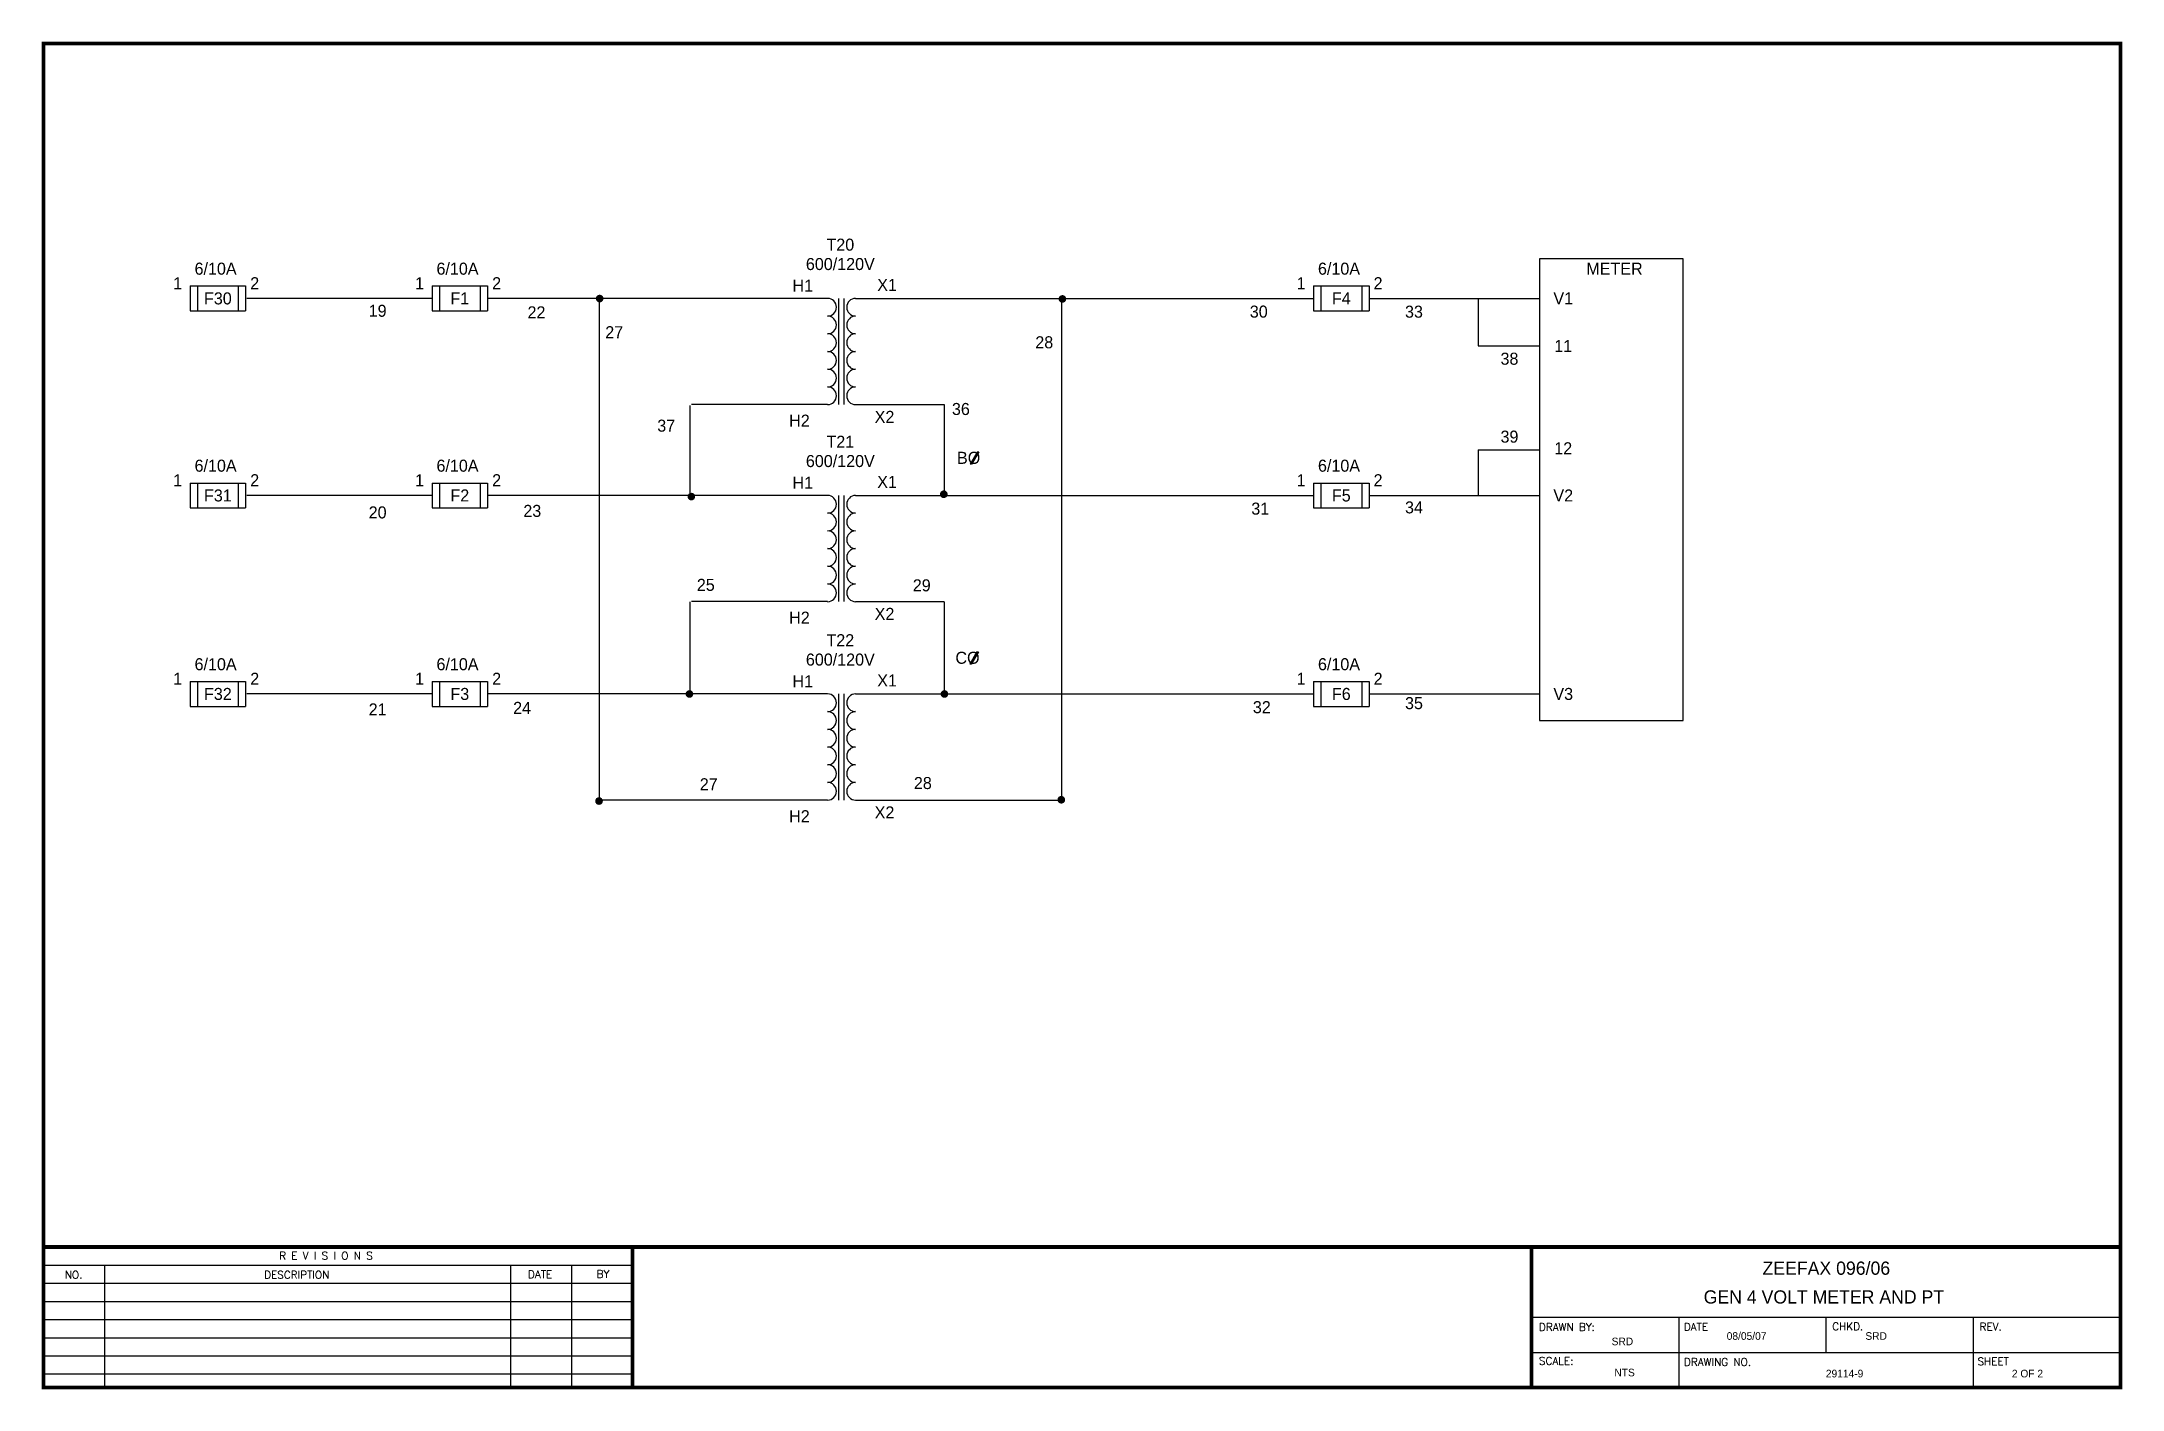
# Model space of a CAD drawing. Extents: x 0 to 34, y 0 to 22.
import ezdxf
from ezdxf.enums import TextEntityAlignment as Align

# ---------------------------------------------------------------- set-up
doc = ezdxf.new("R2010")
doc.units = 0
doc.header["$MEASUREMENT"] = 0
doc.layers.get('0').update_dxf_attribs({"linetype": 'CONTINUOUS'})
doc.layers.add('D', color=3, linetype='CONTINUOUS')
doc.layers.add('DRAWING', color=7, linetype='CONTINUOUS')
doc.styles.add('A1', font='A1.shx')
doc.styles.add('ARCH', font='arch.shx')
doc.styles.add('ROMAND', font='ROMAND.shx')
doc.styles.get("Standard").update_dxf_attribs({"font": 'shadow.shx'})

# ---------------------------------------------------------------- blocks, each defined once
blk = doc.blocks.new('C_phase')
h = blk.add_hatch(color=256)
h.paths.add_polyline_path([(0.099, -0.026), (0.107, -0.026), (0.144, 0.038), (0.136, 0.038)], flags=16)
h.paths.add_polyline_path([(0.013, -0.043), (0.168, -0.043), (0.168, 0.054), (0.013, 0.054)], flags=9)
for p, q in [((0.136, 0.038), (0.099, -0.026)), ((0.144, 0.038), (0.107, -0.026)), ((0.136, 0.038), (0.144, 0.038)), ((0.107, -0.026), (0.099, -0.026))]:
    blk.add_line(p, q)
blk.add_text('CO', height=0.0625).set_placement((0.025, -0.025))
blk = doc.blocks.new('B_phase')
h = blk.add_hatch(color=256)
h.paths.add_polyline_path([(0.094, -0.031), (0.101, -0.031), (0.139, 0.033), (0.131, 0.033)], flags=16)
h.paths.add_polyline_path([(0.01, -0.048), (0.158, -0.048), (0.158, 0.049), (0.01, 0.049)], flags=9)
for p, q in [((0.131, 0.033), (0.094, -0.031)), ((0.139, 0.033), (0.101, -0.031)), ((0.131, 0.033), (0.139, 0.033)), ((0.101, -0.031), (0.094, -0.031))]:
    blk.add_line(p, q)
blk.add_text('BO', height=0.0625).set_placement((0.025, -0.03))

msp = doc.modelspace()

# ---------------------------------------------------------------- linework, layer by layer
at = {"color": 7}
for p, q in [((0, 2.3), (0, 0)), ((0, 2.003), (9.642, 2.003)), ((0, 1.706), (9.642, 1.706)), ((1, 2.003), (1, 0)), ((7.642, 2.003), (7.642, 0)), ((8.642, 2.003), (8.642, 0)), ((0, 1.409), (9.642, 1.409)), ((0, 1.112), (9.642, 1.112)), ((24.358, 1.15), (34, 1.15)), ((26.769, 1.15), (26.769, 0)), ((29.179, 1.15), (29.179, 0.575)), ((31.59, 1.15), (31.59, 0)), ((0, 0.815), (9.642, 0.815)), ((0, 0.518), (9.642, 0.518)), ((24.358, 0.575), (34, 0.575)), ((0, 0.221), (9.642, 0.221))]:
    msp.add_line(p, q, dxfattribs=at)
at = {"color": 7, "const_width": 0.0625}
msp.add_lwpolyline([(34, 0), (34, 22), (0, 22), (0, 0)], close=True, dxfattribs=at)
for points in [[(9.073, 17.825, 1), (9.135, 17.825, 1)], [(16.648, 17.819, 1), (16.71, 17.819, 1)], [(14.706, 14.622, 1), (14.769, 14.622, 1)], [(10.574, 14.583, 1), (10.636, 14.583, 1)], [(10.542, 11.352, 1), (10.605, 11.352, 1)], [(14.717, 11.352, 1), (14.779, 11.352, 1)], [(9.062, 9.6, 1), (9.125, 9.6, 1)], [(16.63, 9.621, 1), (16.693, 9.621, 1)]]:
    msp.add_lwpolyline(points, format="xyb", close=True, dxfattribs=at)
for points in [[(0, 2.3), (34, 2.3)], [(9.642, 2.3), (9.642, 0)], [(24.358, 0), (24.358, 2.3)]]:
    msp.add_lwpolyline(points, dxfattribs=at)
at = {"layer": 'D', "color": 7}
for p, q in [((16.665, 17.83), (16.665, 9.62)), ((23.484, 17.825), (23.484, 17.049)), ((23.484, 17.049), (24.487, 17.049)), ((10.581, 16.073), (10.581, 14.589)), ((23.484, 15.347), (23.484, 14.603)), ((23.484, 15.347), (24.487, 15.347)), ((10.581, 12.858), (10.581, 11.349)), ((14.742, 12.86), (14.742, 11.352))]:
    msp.add_line(p, q, dxfattribs=at)
msp.add_lwpolyline([(26.842, 18.476), (24.487, 18.476), (24.487, 10.917), (26.842, 10.917)], close=True, dxfattribs=at)
at = {"layer": 'DRAWING', "color": 7}
for p, q in [((2.4, 18.031), (3.308, 18.031)), ((2.4, 18.031), (2.4, 17.625)), ((2.52, 18.031), (2.52, 17.625)), ((3.189, 18.031), (3.189, 17.625)), ((3.308, 18.031), (3.308, 17.625)), ((6.361, 17.828), (3.326, 17.828)), ((6.361, 18.031), (7.268, 18.031)), ((6.361, 18.031), (6.361, 17.625)), ((6.48, 18.031), (6.48, 17.625)), ((7.149, 18.031), (7.149, 17.625)), ((7.268, 18.031), (7.268, 17.625)), ((12.836, 17.828), (7.28, 17.828)), ((9.096, 17.825), (9.096, 9.617)), ((13.021, 16.089), (13.021, 17.828)), ((13.109, 16.089), (13.109, 17.828)), ((13.294, 17.828), (15.913, 17.828)), ((13.868, 17.828), (20.791, 17.828)), ((20.791, 18.031), (20.791, 17.625)), ((20.791, 18.031), (21.699, 18.031)), ((20.91, 18.031), (20.91, 17.625)), ((21.579, 18.031), (21.579, 17.625)), ((21.699, 18.031), (21.699, 17.625)), ((21.699, 17.828), (24.487, 17.828)), ((2.4, 17.625), (3.308, 17.625)), ((6.361, 17.625), (7.268, 17.625)), ((20.791, 17.625), (21.699, 17.625)), ((12.836, 16.089), (10.607, 16.089)), ((13.294, 16.089), (14.746, 16.089)), ((14.746, 16.089), (14.746, 14.604)), ((2.4, 14.805), (3.308, 14.805)), ((2.4, 14.805), (2.4, 14.399)), ((2.52, 14.805), (2.52, 14.399)), ((3.189, 14.805), (3.189, 14.399)), ((3.308, 14.805), (3.308, 14.399)), ((6.361, 14.805), (6.361, 14.399)), ((6.361, 14.805), (7.268, 14.805)), ((6.48, 14.805), (6.48, 14.399)), ((7.149, 14.805), (7.149, 14.399)), ((7.268, 14.805), (7.268, 14.399)), ((20.791, 14.805), (20.791, 14.399)), ((20.791, 14.805), (21.699, 14.805)), ((20.91, 14.805), (20.91, 14.399)), ((21.579, 14.805), (21.579, 14.399)), ((21.699, 14.805), (21.699, 14.399)), ((2.4, 14.399), (3.308, 14.399)), ((6.361, 14.602), (3.326, 14.602)), ((6.361, 14.399), (7.268, 14.399)), ((12.836, 14.602), (7.28, 14.602)), ((13.021, 12.864), (13.021, 14.602)), ((13.109, 12.864), (13.109, 14.602)), ((13.294, 14.602), (15.913, 14.602)), ((13.868, 14.602), (20.791, 14.602)), ((20.791, 14.399), (21.699, 14.399)), ((21.699, 14.602), (24.487, 14.602)), ((12.836, 12.864), (10.607, 12.864)), ((13.294, 12.864), (14.746, 12.864)), ((2.4, 11.556), (2.4, 11.15)), ((2.4, 11.556), (3.308, 11.556)), ((2.52, 11.556), (2.52, 11.15)), ((3.189, 11.556), (3.189, 11.15)), ((3.308, 11.556), (3.308, 11.15)), ((6.361, 11.353), (3.326, 11.353)), ((6.361, 11.556), (7.268, 11.556)), ((6.361, 11.556), (6.361, 11.15)), ((6.48, 11.556), (6.48, 11.15)), ((7.149, 11.556), (7.149, 11.15)), ((7.268, 11.556), (7.268, 11.15)), ((12.836, 11.353), (7.28, 11.353)), ((13.021, 9.614), (13.021, 11.353)), ((13.109, 9.614), (13.109, 11.353)), ((13.294, 11.353), (15.913, 11.353)), ((13.868, 11.353), (20.791, 11.353)), ((20.791, 11.556), (21.699, 11.556)), ((20.791, 11.556), (20.791, 11.15)), ((20.91, 11.556), (20.91, 11.15)), ((21.579, 11.556), (21.579, 11.15)), ((21.699, 11.556), (21.699, 11.15)), ((21.699, 11.353), (24.487, 11.353)), ((2.4, 11.15), (3.308, 11.15)), ((6.361, 11.15), (7.268, 11.15)), ((20.791, 11.15), (21.699, 11.15)), ((12.836, 9.614), (9.095, 9.614)), ((13.294, 9.614), (16.671, 9.614))]:
    msp.add_line(p, q, dxfattribs=at)
for centre, start, end in [((12.836, 17.683), 270, 90), ((13.294, 17.683), 90, 270), ((12.836, 17.393), 270, 90), ((13.294, 17.393), 90, 270), ((12.836, 17.103), 270, 90), ((13.294, 17.103), 90, 270), ((12.836, 16.813), 270, 90), ((13.294, 16.813), 90, 270), ((12.836, 16.523), 270, 90), ((12.836, 16.234), 270, 90), ((13.294, 16.523), 90, 270), ((13.294, 16.234), 90, 270), ((12.836, 14.457), 270, 90), ((12.836, 14.168), 270, 90), ((13.294, 14.457), 90, 270), ((13.294, 14.168), 90, 270), ((12.836, 13.878), 270, 90), ((13.294, 13.878), 90, 270), ((12.836, 13.588), 270, 90), ((13.294, 13.588), 90, 270), ((12.836, 13.298), 270, 90), ((13.294, 13.298), 90, 270), ((12.836, 13.008), 270, 90), ((13.294, 13.008), 90, 270), ((12.836, 11.208), 270, 90), ((13.294, 11.208), 90, 270), ((12.836, 10.918), 270, 90), ((13.294, 10.918), 90, 270), ((12.836, 10.628), 270, 90), ((13.294, 10.628), 90, 270), ((12.836, 10.338), 270, 90), ((13.294, 10.338), 90, 270), ((12.836, 10.049), 270, 90), ((12.836, 9.759), 270, 90), ((13.294, 10.049), 90, 270), ((13.294, 9.759), 90, 270)]:
    msp.add_arc(centre, 0.145, start, end, dxfattribs=at)

# ---------------------------------------------------------------- block references
at = {"layer": 'DRAWING', "color": 7, "xscale": 3.152665567695196, "yscale": 3.152665567695196, "zscale": 3.152665567695196}
for name, p in [('B_phase', (14.875, 15.214)), ('C_phase', (14.849, 11.925))]:
    msp.add_blockref(name, p, dxfattribs=at)

# ---------------------------------------------------------------- texts
at = {"color": 7}
for s, style, p in [('R E V I S I O N S', 'ROMAND', (3.857, 2.094)), ('NO.', 'ROMAND', (0.348, 1.782)), ('DESCRIPTION', 'ROMAND', (3.613, 1.782)), ('DATE', 'ROMAND', (7.931, 1.79)), ('BY', 'ROMAND', (9.055, 1.795)), ('DRAWN BY:', 'ROMAND', (24.481, 0.926)), ('DATE', 'ROMAND', (26.852, 0.93)), ('CHKD.', 'ROMAND', (29.281, 0.937)), ('REV.', 'ROMAND', (31.694, 0.932)), ('SRD', 'ARCH', (25.67, 0.691)), ('08/05/07', 'ARCH', (27.554, 0.78)), ('SRD', 'ARCH', (29.824, 0.78)), ('SCALE:', 'ROMAND', (24.481, 0.372)), ('DRAWING NO.', 'ROMAND', (26.855, 0.354)), ('SHEET', 'ROMAND', (31.659, 0.363)), ('NTS', 'ARCH', (25.715, 0.182)), ('29114-9', 'ARCH', (29.177, 0.165)), ('2 OF 2', 'ARCH', (32.222, 0.165))]:
    msp.add_text(s, height=0.125, dxfattribs=dict(at, style=style)).set_placement(p)
at = {"color": 7, "style": 'A1'}
for s, p in [('ZEEFAX 096/06', (29.185, 1.845)), ('GEN 4 VOLT METER AND PT ', (29.185, 1.374))]:
    msp.add_text(s, height=0.2162, dxfattribs=at).set_placement(p, align=Align.CENTER)
at = {"layer": 'DRAWING', "color": 7}
for s, p in [('T20', (13.044, 18.609)), ('6/10A', (2.817, 18.216)), ('6/10A', (6.777, 18.216)), ('600/120V', (13.044, 18.292)), ('6/10A', (21.207, 18.216)), ('METER', (25.717, 18.216)), ('T21', (13.044, 15.383)), ('6/10A', (2.817, 14.991)), ('6/10A', (6.777, 14.991)), ('600/120V', (13.044, 15.067)), ('6/10A', (21.207, 14.991)), ('T22', (13.044, 12.134)), ('6/10A', (2.817, 11.741)), ('6/10A', (6.777, 11.741)), ('600/120V', (13.044, 11.817)), ('6/10A', (21.207, 11.741))]:
    msp.add_text(s, height=0.197, dxfattribs=at).set_placement(p, align=Align.CENTER)
for s, p in [('1', (2.123, 17.978)), ('2', (3.384, 17.978)), ('1', (6.083, 17.978)), ('2', (7.344, 17.978)), ('H1', (12.261, 17.937)), ('X1', (13.648, 17.95)), ('1', (20.514, 17.978)), ('2', (21.774, 17.978)), ('19', (5.323, 17.527)), ('30', (19.747, 17.513)), ('22', (7.923, 17.501)), ('27', (9.196, 17.176)), ('33', (22.288, 17.512)), ('28', (16.236, 17.011)), ('38', (23.851, 16.742)), ('36', (14.871, 15.919)), ('37', (10.047, 15.646)), ('H2', (12.206, 15.728)), ('X2', (13.606, 15.79)), ('39', (23.851, 15.466)), ('1', (2.123, 14.753)), ('2', (3.384, 14.753)), ('1', (6.083, 14.753)), ('2', (7.344, 14.753)), ('H1', (12.261, 14.711)), ('X1', (13.648, 14.725)), ('1', (20.514, 14.753)), ('2', (21.774, 14.753)), ('20', (5.323, 14.226)), ('23', (7.855, 14.251)), ('31', (19.772, 14.288)), ('34', (22.288, 14.308)), ('25', (10.695, 13.04)), ('29', (14.23, 13.032)), ('H2', (12.206, 12.503)), ('X2', (13.606, 12.565)), ('1', (2.123, 11.503)), ('2', (3.384, 11.503)), ('1', (6.083, 11.503)), ('2', (7.344, 11.503)), ('H1', (12.261, 11.462)), ('X1', (13.648, 11.475)), ('1', (20.514, 11.503)), ('2', (21.774, 11.503)), ('35', (22.288, 11.104)), ('21', (5.323, 11.001)), ('24', (7.688, 11.026)), ('32', (19.797, 11.038)), ('27', (10.743, 9.776)), ('28', (14.248, 9.796)), ('H2', (12.206, 9.253)), ('X2', (13.606, 9.315))]:
    msp.add_text(s, height=0.197, dxfattribs=at).set_placement(p)
for s, p in [('F30', (2.854, 17.828)), ('F1', (6.815, 17.828)), ('F4', (21.245, 17.828)), ('V1', (24.878, 17.828)), ('11', (24.878, 17.048)), ('12', (24.878, 15.374)), ('F31', (2.854, 14.602)), ('F2', (6.815, 14.602)), ('F5', (21.245, 14.602)), ('V2', (24.878, 14.602)), ('F32', (2.854, 11.353)), ('F3', (6.815, 11.353)), ('F6', (21.245, 11.353)), ('V3', (24.878, 11.353))]:
    msp.add_text(s, height=0.197, dxfattribs=at).set_placement(p, align=Align.MIDDLE_CENTER)

doc.saveas('drawing.dxf')
